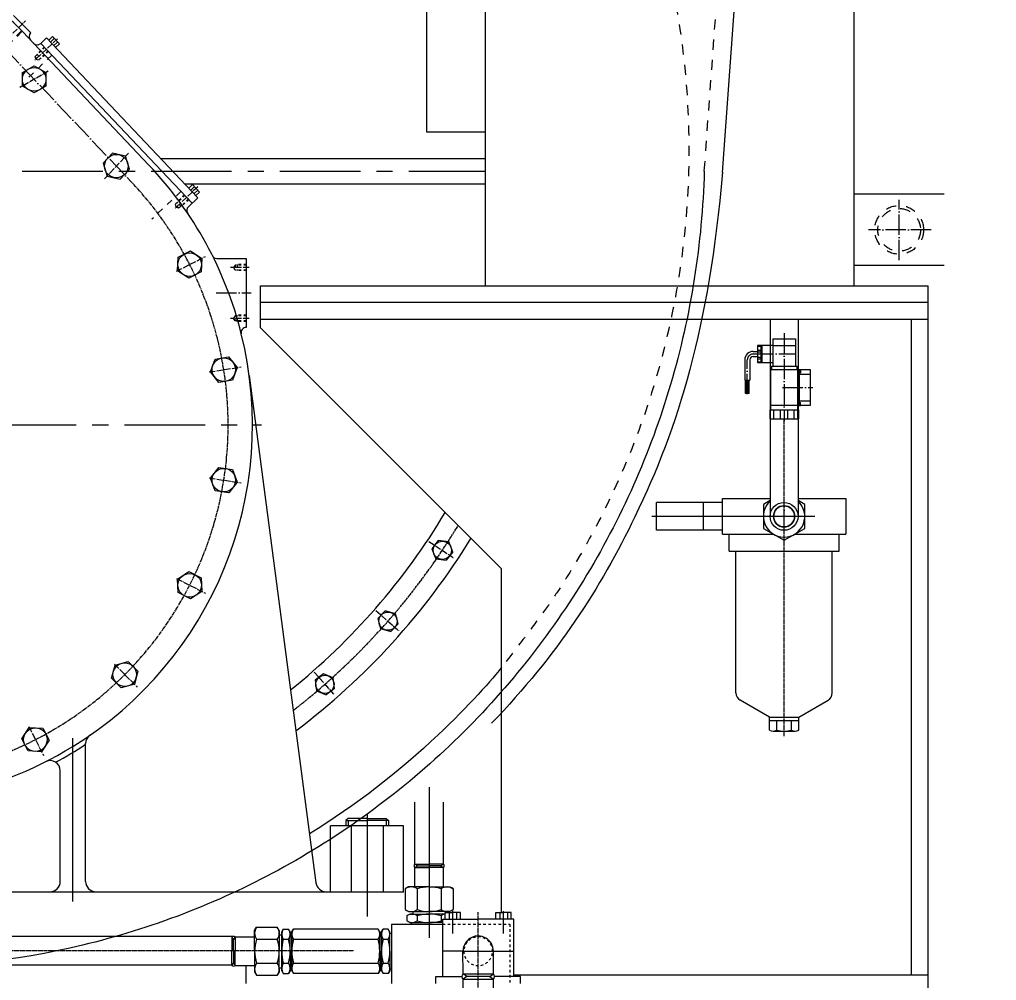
# Model space of a CAD drawing. Header units: inches. Extents: x 36 to 31738, y 79 to 24233.
# Drawn here: x 6886 to 8042, y 2631 to 3768 of the extents above; entities that cross this region are included whole.
import ezdxf

# ---------------------------------------------------------------- set-up
doc = ezdxf.new("R2010")
doc.units = ezdxf.units.IN
doc.header["$MEASUREMENT"] = 0
for name, pattern in [('ACAD_ISO04W100', [30, 24, -3, 0, -3]), ('CENTER', [50.8, 31.75, -6.35, 6.35, -6.35]), ('CHAIN', [0.7087, 0.4724, -0.0591, 0.1181, -0.0591]), ('EB_DASH', [6, 3, -3])]:
    doc.linetypes.add(name, pattern=pattern)
doc.layers.get('Defpoints').update_dxf_attribs({"lineweight": 5})
doc.layers.add('CAXA1', color=5, linetype='CENTER', lineweight=5)
doc.styles.add('Roman', font='arial.ttf')
doc.styles.get("Standard").update_dxf_attribs({"font": 'arial.ttf'})
doc.dimstyles.new('ISO-25', dxfattribs={"dimscale": 30, "dimtxt": 1.5, "dimasz": 1.5, "dimexe": 2, "dimexo": 2, "dimtad": 1, "dimtih": 1, "dimtoh": 1, "dimdec": 1, "dimlfac": 0.03937, "dimdsep": 46, "dimtxsty": 'Standard', "dimcen": 2.5, "dimclrd": 7, "dimclre": 7, "dimclrt": 7, "dimadec": 0, "dimazin": 0, "dimtfac": 1, "dimtdec": 1, "dimtmove": 0, "dimatfit": 3, "dimfxl": 1, "dimlwd": 5, "dimlwe": 5, "dimarcsym": 0})

# ---------------------------------------------------------------- blocks, each defined once
blk = doc.blocks.new('*D151')
at = {"color": 7, "linetype": 'Continuous', "lineweight": 5, "transparency": 16777216}
for p, q in [((8216.1, 7901.1), (8692.1, 7901.1)), ((8632.1, 7856.1), (8632.1, 5133.1)), ((8632.1, 2173.3), (8632.1, 4896.3)), ((7601.7, 2128.3), (8692.1, 2128.3))]:
    blk.add_line(p, q, dxfattribs=at)
at = {"color": 7, "transparency": 16777216}
for points in [[(8624.6, 7856.1), (8639.6, 7856.1), (8632.1, 7901.1)], [(8624.6, 2173.3), (8639.6, 2173.3), (8632.1, 2128.3)]]:
    blk.add_solid(points, dxfattribs=at)
at = {"layer": 'Defpoints', "color": 0, "transparency": 16777216}
for p in [(8156.1, 7901.1), (8632.1, 7901.1), (7541.7, 2128.3)]:
    blk.add_point(p, dxfattribs=at)
at = {"color": 7, "lineweight": 5, "transparency": 16777216, "insert": (8632.1, 5014.7), "char_height": 195, "attachment_point": 5, "style": 'Roman'}
blk.add_mtext('227.3', dxfattribs=at)

msp = doc.modelspace()

# ---------------------------------------------------------------- linework, layer by layer
at = {"color": 7, "lineweight": 5}
for p, q in [((7437.74, 3452.95), (7437.74, 4844.95)), ((7873.96, 3452.95), (7873.96, 4844.95)), ((7718.2, 3586.76), (7777.1, 4392.34)), ((7368.47, 3634.41), (7368.47, 4148.95)), ((6879.42, 3772.47), (6899.79, 3752.1)), ((6889.83, 3753.46), (7039.61, 3595.46)), ((6899.46, 3751.78), (6899.79, 3752.1)), ((6911.47, 3739.35), (6918.44, 3745.95)), ((6918.44, 3745.95), (7097.59, 3556.98)), ((6925.27, 3747.47), (6920.91, 3743.34)), ((6925.27, 3747.47), (6933.52, 3738.76)), ((6911.47, 3739.35), (7090.62, 3550.37)), ((6923.12, 3741.02), (6927.47, 3745.14)), ((6926.96, 3736.96), (6931.32, 3741.08)), ((6933.52, 3738.76), (6929.17, 3734.63)), ((7437.74, 3634.41), (7368.47, 3634.41)), ((7053.64, 3603.34), (7437.74, 3603.34)), ((7082.08, 3573.34), (7437.74, 3573.34)), ((7091.21, 3572.43), (7086.86, 3568.3)), ((7091.21, 3572.43), (7099.47, 3563.72)), ((7089.06, 3565.97), (7093.42, 3570.1)), ((7092.91, 3561.92), (7097.26, 3566.04)), ((7099.47, 3563.72), (7095.11, 3559.59)), ((7980.51, 3561.03), (7873.96, 3561.03)), ((7097.59, 3556.98), (7086.22, 3546.2)), ((7120.05, 3485.14), (7154.68, 3485.14)), ((7154.68, 3485.14), (7154.68, 3403.54)), ((7154.68, 3477.94), (7154.68, 3470.74)), ((7980.51, 3476.87), (7873.96, 3476.87)), ((7171.65, 3452.95), (7961.65, 3452.95)), ((7171.65, 3402.95), (7171.65, 3452.95)), ((7961.65, 2537.95), (7961.65, 3452.95)), ((7961.65, 3432.95), (7171.65, 3432.95)), ((7961.65, 3412.95), (7171.65, 3412.95)), ((7774.56, 3412.95), (7774.56, 3180.17)), ((7807.56, 3412.95), (7807.56, 3180.17)), ((7941.65, 2637.95), (7941.65, 3412.95)), ((7171.65, 3402.95), (7456.65, 3117.95)), ((7777.56, 3390.18), (7777.56, 3365.68)), ((7777.56, 3390.18), (7804.56, 3390.18)), ((7804.56, 3390.18), (7804.56, 3365.68)), ((7777.56, 3382.18), (7759.54, 3382.18)), ((7759.56, 3382.18), (7759.56, 3377.19)), ((7759.56, 3382.18), (7759.56, 3362.18)), ((7759.56, 3381.37), (7763.56, 3381.37)), ((7759.56, 3376.53), (7763.56, 3376.53)), ((7763.56, 3382.18), (7763.56, 3362.18)), ((7764.56, 3382.18), (7764.56, 3362.18)), ((7777.56, 3382.18), (7804.56, 3382.18)), ((7777.56, 3382.18), (7777.56, 3357.68)), ((7804.56, 3382.18), (7804.56, 3357.68)), ((7744.56, 3365.18), (7744.56, 3355.39)), ((7750.56, 3365.18), (7750.56, 3355.39)), ((7754.56, 3375.18), (7759.56, 3375.18)), ((7754.56, 3369.18), (7759.56, 3369.18)), ((7759.56, 3374.65), (7763.56, 3374.65)), ((7759.56, 3368.53), (7763.56, 3368.53)), ((7759.56, 3366.65), (7763.56, 3366.65)), ((7744.56, 3362.39), (7744.56, 3341.19)), ((7750.56, 3362.39), (7750.56, 3341.19)), ((7759.56, 3363), (7763.56, 3363)), ((7759.56, 3362.18), (7777.56, 3362.18)), ((7775.06, 3353.68), (7822.06, 3353.68)), ((7775.06, 3353.68), (7775.06, 3306.18)), ((7776.06, 3357.68), (7806.06, 3357.68)), ((7776.06, 3357.68), (7776.06, 3353.68)), ((7806.06, 3357.68), (7806.06, 3353.68)), ((7807.06, 3353.68), (7807.06, 3319.18)), ((7807.06, 3353.68), (7807.06, 3311.18)), ((7809.06, 3353.68), (7809.06, 3311.18)), ((7809.06, 3353.49), (7810.56, 3353.49)), ((7810.56, 3353.49), (7810.56, 3349.99)), ((7822.06, 3353.68), (7822.06, 3311.18)), ((7158.24, 3346.6), (7237.21, 2746.77)), ((7744.56, 3341.19), (7750.56, 3341.19)), ((7745.31, 3325.35), (7745.31, 3341.19)), ((7746.81, 3325.35), (7746.81, 3341.19)), ((7748.31, 3325.35), (7748.31, 3341.19)), ((7749.81, 3325.35), (7749.81, 3341.19)), ((7809.06, 3349.99), (7810.56, 3349.99)), ((7809.06, 3348.18), (7822.06, 3348.18)), ((7746.81, 3325.35), (7745.31, 3325.35)), ((7749.81, 3325.35), (7746.81, 3325.35)), ((7807.06, 3319.18), (7807.06, 3314.18)), ((7774.06, 3306.18), (7808.06, 3306.18)), ((7774.06, 3306.18), (7774.06, 3295.68)), ((7774.62, 3295.68), (7774.62, 3306.18)), ((7822.06, 3311.18), (7775.06, 3311.18)), ((7779.01, 3295.68), (7779.01, 3306.18)), ((7786.66, 3295.68), (7786.66, 3306.18)), ((7795.43, 3295.68), (7795.43, 3306.18)), ((7803.04, 3295.68), (7803.04, 3306.18)), ((7807.06, 3311.18), (7807.06, 3306.18)), ((7807.48, 3295.68), (7807.48, 3306.18)), ((7808.06, 3306.18), (7808.06, 3295.68)), ((7809.06, 3316.68), (7822.06, 3316.68)), ((7809.06, 3314.88), (7810.56, 3314.88)), ((7809.06, 3311.38), (7810.56, 3311.38)), ((7810.56, 3311.38), (7810.56, 3314.88)), ((7774.06, 3295.68), (7808.06, 3295.68)), ((7718.06, 3196.67), (7640.06, 3196.67)), ((7640.06, 3163.67), (7640.06, 3196.67)), ((7695.55, 3163.67), (7695.55, 3196.67)), ((7718.05, 3201.16), (7774.56, 3201.16)), ((7718.05, 3201.16), (7774.56, 3201.16)), ((7718.06, 3159.16), (7718.06, 3201.16)), ((7774.56, 3198.94), (7766.55, 3194.32)), ((7766.55, 3194.32), (7766.55, 3166.02)), ((7807.56, 3201.16), (7864.05, 3201.16)), ((7807.56, 3201.16), (7856.05, 3201.16)), ((7815.56, 3194.32), (7807.56, 3198.94)), ((7815.56, 3166.02), (7815.56, 3194.32)), ((7864.05, 3201.16), (7864.05, 3159.16)), ((7718.06, 3163.67), (7640.06, 3163.67)), ((7718.04, 3159.16), (7778.43, 3159.16)), ((7718.06, 3159.16), (7778.44, 3159.16)), ((7726.06, 3139.16), (7726.06, 3159.16)), ((7766.55, 3166.02), (7791.06, 3151.87)), ((7791.06, 3151.87), (7815.56, 3166.02)), ((7803.68, 3159.16), (7864.05, 3159.16)), ((7803.68, 3159.16), (7856.05, 3159.16)), ((7856.05, 3139.16), (7856.05, 3159.16)), ((7381.88, 3151.51), (7374.29, 3141.62)), ((7394.24, 3149.89), (7381.88, 3151.51)), ((7399.01, 3138.36), (7394.24, 3149.89)), ((7374.29, 3141.62), (7379.06, 3130.1)), ((7399.01, 3138.36), (7391.42, 3128.47)), ((7726.06, 3139.16), (7856.06, 3139.16)), ((7734.06, 2971.34), (7734.06, 3139.16)), ((7848.06, 2971.34), (7848.06, 3139.16)), ((7379.06, 3130.1), (7391.42, 3128.47)), ((7456.65, 2711.95), (7456.65, 3117.95)), ((7319.16, 3068.29), (7310.34, 3059.47)), ((7331.21, 3065.06), (7319.16, 3068.29)), ((7334.44, 3053.02), (7331.21, 3065.06)), ((7310.34, 3059.47), (7313.57, 3047.43)), ((7334.44, 3053.02), (7325.62, 3044.2)), ((7313.57, 3047.43), (7325.62, 3044.2)), ((7246.12, 2993.97), (7236.23, 2986.37)), ((7257.64, 2989.19), (7246.12, 2993.97)), ((7236.23, 2986.37), (7237.85, 2974.01)), ((7259.27, 2976.83), (7257.64, 2989.19)), ((7237.85, 2974.01), (7249.37, 2969.24)), ((7259.27, 2976.83), (7249.37, 2969.24)), ((7773.74, 2942.66), (7739.06, 2962.68)), ((7808.38, 2942.66), (7843.06, 2962.68)), ((7773.74, 2927.43), (7773.74, 2942.66)), ((7773.74, 2942.66), (7808.38, 2942.66)), ((7773.74, 2938.66), (7808.38, 2938.66)), ((7782.39, 2927.43), (7782.39, 2938.66)), ((7799.72, 2927.43), (7799.72, 2938.66)), ((7808.38, 2927.43), (7808.38, 2942.66)), ((7778.07, 2926.16), (7804.05, 2926.16)), ((6964.65, 2748.34), (6964.65, 2911.5)), ((6934.65, 2748.34), (6934.65, 2879.34)), ((7354.18, 2768.92), (7354.18, 2842.04)), ((7388.12, 2768.92), (7388.12, 2842.04)), ((7275.26, 2822.74), (7272.5, 2820.53)), ((7272.5, 2820.53), (7272.5, 2814.34)), ((7272.5, 2820.53), (7297.7, 2820.53)), ((7297.7, 2822.74), (7275.26, 2822.74)), ((7275.26, 2820.53), (7275.26, 2814.34)), ((7297.7, 2822.74), (7320.14, 2822.74)), ((7322.9, 2820.53), (7297.7, 2820.53)), ((7320.14, 2822.74), (7322.9, 2820.53)), ((7320.14, 2820.53), (7320.14, 2814.34)), ((7322.9, 2820.53), (7322.9, 2814.34)), ((7340.9, 2814.34), (7254.5, 2814.34)), ((7254.5, 2736.34), (7254.5, 2814.34)), ((7278.65, 2814.34), (7278.65, 2736.34)), ((7316.76, 2814.34), (7316.76, 2736.34)), ((7340.9, 2736.34), (7340.9, 2814.34)), ((7357.6, 2766.95), (7354.18, 2768.92)), ((7354.18, 2768.92), (7371.15, 2768.92)), ((7357.6, 2766.95), (7354.18, 2764.97)), ((7354.2, 2741.98), (7354.18, 2764.97)), ((7354.18, 2764.97), (7371.15, 2764.97)), ((7354.18, 2764.97), (7354.18, 2764.97)), ((7357.6, 2766.95), (7371.15, 2766.95)), ((7357.6, 2766.95), (7371.15, 2766.95)), ((7388.12, 2768.92), (7371.15, 2768.92)), ((7384.71, 2766.95), (7371.15, 2766.95)), ((7384.71, 2766.95), (7371.15, 2766.95)), ((7388.12, 2764.97), (7371.15, 2764.97)), ((7384.71, 2766.95), (7388.12, 2768.92)), ((7384.71, 2766.95), (7388.12, 2764.97)), ((7388.11, 2741.98), (7388.12, 2764.97)), ((7388.12, 2764.97), (7388.12, 2764.97)), ((7342.89, 2739.8), (7342.87, 2715.18)), ((7342.89, 2739.8), (7342.87, 2715.18)), ((7346.68, 2741.99), (7342.89, 2739.8)), ((7346.68, 2741.99), (7342.89, 2739.8)), ((7371.19, 2741.96), (7346.68, 2741.99)), ((7371.19, 2741.96), (7346.68, 2741.99)), ((7357.04, 2739.79), (7357.02, 2715.17)), ((7357.04, 2739.79), (7357.02, 2715.17)), ((7371.11, 2741.96), (7395.62, 2741.99)), ((7371.11, 2741.96), (7395.62, 2741.99)), ((7385.27, 2739.79), (7385.29, 2715.17)), ((7385.27, 2739.79), (7385.29, 2715.17)), ((7395.62, 2741.99), (7399.42, 2739.8)), ((7395.62, 2741.99), (7399.42, 2739.8)), ((7399.42, 2739.8), (7399.44, 2715.18)), ((7399.42, 2739.8), (7399.44, 2715.18)), ((6793.34, 2736.34), (7341.12, 2736.34)), ((7249.1, 2736.34), (7341.12, 2736.34)), ((7343.95, 2714.52), (7346.66, 2712.99)), ((7344.86, 2708.04), (7348.16, 2709.95)), ((7344.86, 2708.04), (7344.86, 2701.85)), ((7346.66, 2712.99), (7371.17, 2712.96)), ((7346.66, 2712.99), (7371.17, 2712.96)), ((7348.16, 2709.95), (7371.15, 2709.95)), ((7351.67, 2712.98), (7351.66, 2709.95)), ((7351.67, 2712.98), (7351.66, 2709.95)), ((7357.01, 2707.95), (7357.01, 2701.94)), ((7395.65, 2712.99), (7371.14, 2712.96)), ((7395.65, 2712.99), (7371.14, 2712.96)), ((7390.15, 2709.95), (7371.15, 2709.95)), ((7385.29, 2707.95), (7385.29, 2701.94)), ((7390.15, 2703.95), (7390.15, 2711.95)), ((7390.15, 2711.95), (7399.15, 2711.95)), ((7390.64, 2712.98), (7390.64, 2711.95)), ((7390.64, 2712.98), (7390.64, 2711.95)), ((7394.65, 2711.95), (7394.65, 2703.95)), ((7398.36, 2714.51), (7395.65, 2712.99)), ((7408.15, 2711.95), (7399.15, 2711.95)), ((7403.65, 2711.95), (7403.65, 2703.95)), ((7408.15, 2703.95), (7408.15, 2711.95)), ((7450.15, 2703.95), (7450.15, 2711.95)), ((7450.15, 2711.95), (7459.15, 2711.95)), ((7454.65, 2711.95), (7454.65, 2703.95)), ((7468.15, 2711.95), (7459.15, 2711.95)), ((7463.65, 2711.95), (7463.65, 2703.95)), ((7468.15, 2703.95), (7468.15, 2711.95)), ((7164.63, 2690.45), (7166.82, 2694.24)), ((7166.82, 2694.24), (7191.44, 2694.24)), ((7193.63, 2690.45), (7191.44, 2694.24)), ((7326.65, 2697.95), (7326.65, 2627.95)), ((7326.65, 2697.95), (7387.15, 2697.95)), ((7348.16, 2699.95), (7344.86, 2701.85)), ((7348.16, 2699.95), (7371.15, 2699.95)), ((7350.15, 2697.95), (7350.15, 2699.95)), ((7387.15, 2699.95), (7371.15, 2699.95)), ((7387.15, 2703.95), (7429.15, 2703.95)), ((7387.15, 2635.95), (7387.15, 2703.95)), ((7471.15, 2703.95), (7429.15, 2703.95)), ((7471.15, 2635.95), (7471.15, 2703.95)), ((7138.53, 2683.34), (6861.38, 2683.34)), ((7139.63, 2679.45), (7137.61, 2682.95)), ((7137.61, 2682.95), (7137.61, 2665.95)), ((7139.63, 2679.45), (7141.65, 2682.95)), ((7141.65, 2682.95), (7164.63, 2682.95)), ((7141.65, 2682.95), (7141.65, 2665.95)), ((7164.63, 2690.45), (7164.63, 2682.94)), ((7164.63, 2665.94), (7164.63, 2690.45)), ((7193.63, 2685.44), (7193.63, 2690.45)), ((7193.63, 2690.45), (7193.63, 2665.94)), ((7193.63, 2685.44), (7196.63, 2685.44)), ((7196.63, 2688.94), (7198.53, 2692.24)), ((7196.63, 2665.94), (7196.63, 2688.94)), ((7196.63, 2685.44), (7196.63, 2688.94)), ((7196.63, 2688.94), (7196.63, 2665.94)), ((7198.53, 2692.24), (7204.72, 2692.24)), ((7206.63, 2688.94), (7204.72, 2692.24)), ((7208.63, 2686.94), (7206.6, 2686.94)), ((7206.63, 2688.94), (7206.63, 2682.44)), ((7206.63, 2665.94), (7206.63, 2688.94)), ((7208.63, 2688.94), (7210.53, 2692.24)), ((7208.63, 2665.94), (7208.63, 2688.94)), ((7208.63, 2688.94), (7208.63, 2665.94)), ((7208.63, 2685.44), (7208.63, 2688.94)), ((7208.63, 2665.94), (7208.63, 2686.94)), ((7310.75, 2692.24), (7210.53, 2692.24)), ((7312.65, 2688.94), (7310.75, 2692.24)), ((7312.65, 2665.94), (7312.65, 2688.94)), ((7312.65, 2688.94), (7312.65, 2682.44)), ((7312.65, 2665.94), (7312.65, 2688.94)), ((7314.68, 2686.94), (7312.65, 2686.94)), ((7314.65, 2688.94), (7316.56, 2692.24)), ((7314.65, 2665.94), (7314.65, 2688.94)), ((7314.65, 2685.44), (7314.65, 2688.94)), ((7314.65, 2688.94), (7314.65, 2665.94)), ((7314.65, 2665.94), (7314.65, 2688.94)), ((7322.75, 2692.24), (7316.56, 2692.24)), ((7324.65, 2688.94), (7322.75, 2692.24)), ((7324.65, 2665.94), (7324.65, 2688.94)), ((7326.65, 2686.94), (7324.65, 2686.94)), ((7139.63, 2665.96), (7139.63, 2679.45)), ((7166.82, 2680.09), (7191.44, 2680.09)), ((7198.53, 2680.09), (7204.72, 2680.09)), ((7210.53, 2680.09), (7310.75, 2680.09)), ((7316.56, 2680.09), (7322.75, 2680.09)), ((7137.61, 2648.95), (7137.61, 2665.94)), ((7139.63, 2665.94), (7139.63, 2652.45)), ((7141.65, 2648.95), (7141.65, 2665.94)), ((7164.63, 2665.95), (7164.63, 2641.44)), ((7193.63, 2641.44), (7193.63, 2665.95)), ((7196.63, 2665.95), (7196.63, 2642.95)), ((7196.63, 2642.95), (7196.63, 2665.95)), ((7206.63, 2665.95), (7206.63, 2642.95)), ((7208.63, 2665.95), (7208.63, 2642.95)), ((7208.63, 2642.95), (7208.63, 2665.95)), ((7208.63, 2665.95), (7208.63, 2644.95)), ((7281.15, 2666.34), (7281.15, 2667.34)), ((7312.65, 2665.95), (7312.65, 2642.95)), ((7312.65, 2665.95), (7312.65, 2642.95)), ((7314.65, 2665.95), (7314.65, 2642.95)), ((7314.65, 2642.95), (7314.65, 2665.95)), ((7314.65, 2665.95), (7314.65, 2642.95)), ((7324.65, 2665.95), (7324.65, 2642.95)), ((7412.15, 2665.95), (7387.15, 2665.95)), ((7411.17, 2639.06), (7411.15, 2665.97)), ((7446.15, 2665.95), (7471.15, 2665.95)), ((7447.19, 2639.01), (7447.17, 2665.95)), ((7137.61, 2649.34), (6861.38, 2649.34)), ((7139.63, 2652.45), (7137.61, 2648.95)), ((7139.63, 2652.45), (7141.65, 2648.95)), ((7141.65, 2648.95), (7164.63, 2648.95)), ((7154.15, 2648.95), (7154.15, 2627.95)), ((7166.82, 2651.8), (7191.44, 2651.8)), ((7198.53, 2651.8), (7204.72, 2651.8)), ((7206.63, 2642.95), (7206.63, 2649.45)), ((7210.53, 2651.8), (7310.75, 2651.8)), ((7312.65, 2642.95), (7312.65, 2649.45)), ((7316.56, 2651.8), (7322.75, 2651.8)), ((7164.63, 2641.44), (7166.82, 2637.65)), ((7166.82, 2637.65), (7191.44, 2637.65)), ((7193.63, 2641.44), (7191.44, 2637.65)), ((7193.63, 2646.45), (7193.63, 2641.44)), ((7193.63, 2646.45), (7196.63, 2646.45)), ((7196.63, 2646.45), (7196.63, 2642.95)), ((7196.63, 2642.95), (7198.53, 2639.65)), ((7198.53, 2639.65), (7204.72, 2639.65)), ((7206.63, 2642.95), (7204.72, 2639.65)), ((7208.63, 2644.95), (7206.6, 2644.95)), ((7208.63, 2646.45), (7208.63, 2642.95)), ((7208.63, 2642.95), (7210.53, 2639.65)), ((7310.75, 2639.65), (7210.53, 2639.65)), ((7312.65, 2642.95), (7310.75, 2639.65)), ((7314.68, 2644.95), (7312.65, 2644.95)), ((7314.65, 2646.45), (7314.65, 2642.95)), ((7314.65, 2642.95), (7316.56, 2639.65)), ((7322.75, 2639.65), (7316.56, 2639.65)), ((7324.65, 2642.95), (7322.75, 2639.65)), ((7326.65, 2644.95), (7324.65, 2644.95)), ((7379.15, 2627.95), (7379.15, 2635.95)), ((7379.15, 2635.95), (7409.9, 2635.95)), ((7379.15, 2635.95), (7387.15, 2635.95)), ((7415.6, 2635.99), (7411.19, 2639.08)), ((7411.19, 2639.08), (7447.12, 2639.08)), ((7415.6, 2635.99), (7411.19, 2632.91)), ((7442.71, 2635.99), (7415.6, 2635.99)), ((7442.71, 2635.99), (7447.12, 2639.08)), ((7442.71, 2635.99), (7447.12, 2632.91)), ((7479.15, 2635.95), (7448.4, 2635.95)), ((7471.15, 2637.95), (7961.65, 2637.95)), ((7479.15, 2635.95), (7471.15, 2635.95)), ((7479.15, 2627.95), (7479.15, 2635.95)), ((7411.19, 2610.52), (7411.18, 2632.91)), ((7411.19, 2632.91), (7447.12, 2632.91)), ((7447.21, 2610.53), (7447.2, 2632.98))]:
    msp.add_line(p, q, dxfattribs=at)
at = {"color": 7, "linetype": 'EB_DASH', "lineweight": 5, "ltscale": 4}
msp.add_line((7696.65, 3588.34), (7759.65, 4449.94), dxfattribs=at)
at = {"color": 7, "linetype": 'ACAD_ISO04W100', "lineweight": 5, "ltscale": 0.3}
for p, q in [((6852.92, 3725.61), (6893.4, 3766.08)), ((6931.29, 3744.91), (6904.62, 3719.63)), ((6920.43, 3706.56), (6886.81, 3687.15)), ((6987.09, 3579.41), (7015.32, 3609.69)), ((7097.23, 3569.87), (7070.57, 3544.59)), ((7072.24, 3470.02), (7106.45, 3487.46)), ((7158.28, 3474.34), (7136.11, 3474.34)), ((7158.28, 3414.34), (7136.11, 3414.34)), ((7110.93, 3350.94), (7148.85, 3356.95)), ((7110.93, 3225.73), (7148.85, 3219.72)), ((7370.87, 3150.54), (7401.06, 3130.36)), ((7072.24, 3106.65), (7106.45, 3089.22)), ((7308.12, 3068.76), (7335.42, 3044.82)), ((6998.64, 3005.35), (7025.79, 2978.2)), ((7235.23, 2995.87), (7259.17, 2968.57)), ((6897.34, 2931.76), (6914.78, 2897.54))]:
    msp.add_line(p, q, dxfattribs=at)
at = {"color": 7, "linetype": 'EB_DASH', "lineweight": 5, "ltscale": 2.5}
for p, q in [((6861.71, 3727.3), (6893.15, 3758.74)), ((6862.39, 3726.58), (6893.85, 3758.04)), ((6924.68, 3725.41), (6892.46, 3694.87)), ((7077.41, 3564.31), (7043.08, 3531.76))]:
    msp.add_line(p, q, dxfattribs=at)
at = {"color": 7, "linetype": 'EB_DASH', "lineweight": 5}
for p, q in [((6916.01, 3734.56), (6904.69, 3723.83)), ((6915.6, 3734.99), (6906.89, 3726.74)), ((6904.69, 3723.83), (6908.82, 3719.47)), ((6904.69, 3723.81), (6905.5, 3720.46)), ((6906.89, 3726.74), (6911.84, 3721.51)), ((6920.14, 3730.2), (6908.82, 3719.47)), ((6920.55, 3729.77), (6911.84, 3721.51)), ((6908.81, 3719.48), (6905.5, 3720.46)), ((7081.96, 3559.52), (7070.63, 3548.78)), ((7074.76, 3544.43), (7070.63, 3548.78)), ((7070.64, 3548.77), (7071.44, 3545.42)), ((7081.54, 3559.95), (7072.83, 3551.7)), ((7077.79, 3546.47), (7072.83, 3551.7)), ((7086.08, 3555.16), (7074.76, 3544.43)), ((7086.5, 3554.73), (7077.79, 3546.47)), ((7074.75, 3544.44), (7071.44, 3545.42)), ((7141.48, 3477.4), (7139.71, 3474.34)), ((7141.48, 3471.28), (7139.71, 3474.34)), ((7141.48, 3477.4), (7141.48, 3471.28)), ((7154.68, 3477.4), (7141.48, 3477.4)), ((7154.68, 3471.28), (7141.48, 3471.28)), ((7143.88, 3477.94), (7143.88, 3470.74)), ((7154.68, 3477.94), (7143.94, 3477.94)), ((7154.68, 3470.74), (7143.94, 3470.74)), ((7141.48, 3417.4), (7139.71, 3414.34)), ((7141.48, 3411.28), (7139.71, 3414.34)), ((7141.48, 3411.28), (7141.48, 3417.4)), ((7154.68, 3417.4), (7141.48, 3417.4)), ((7154.68, 3411.28), (7141.48, 3411.28)), ((7143.88, 3410.74), (7143.88, 3417.94)), ((7154.68, 3417.94), (7143.94, 3417.94)), ((7154.68, 3410.74), (7143.94, 3410.74)), ((7387.15, 2697.95), (7466.65, 2697.95)), ((7466.65, 2697.95), (7466.65, 2627.95))]:
    msp.add_line(p, q, dxfattribs=at)
at = {"color": 7, "linetype": 'ACAD_ISO04W100', "lineweight": 5}
for p, q in [((6868.92, 3733.64), (7018.71, 3575.65)), ((7927.24, 3482.99), (7927.24, 3554.41)), ((7965.2, 3518.95), (7890.88, 3518.95)), ((7119.18, 3444.34), (7160.42, 3444.34)), ((7791.06, 3396.7), (7791.06, 3292.68)), ((7747.56, 3324.68), (7747.56, 3365.18)), ((7754.56, 3372.18), (7804.56, 3372.18)), ((7789.32, 3332.43), (7825.06, 3332.43)), ((7791.06, 3160.67), (7791.06, 3199.67)), ((7791.06, 3164.67), (7791.06, 3195.67))]:
    msp.add_line(p, q, dxfattribs=at)
at = {"color": 7, "linetype": 'CHAIN', "lineweight": 5, "ltscale": 10}
for p, q in [((7791.06, 2920.15), (7791.06, 3295.68)), ((7429.16, 2254.95), (7429.15, 2712.15)), ((7281.15, 2666.34), (6775.38, 2666.34))]:
    msp.add_line(p, q, dxfattribs=at)
at = {"color": 7, "linetype": 'CHAIN', "lineweight": 5, "ltscale": 5}
for p, q in [((7827.28, 3180.17), (7634.51, 3180.17)), ((6949.65, 2724.9), (6949.65, 2918.09)), ((7371.15, 2859.78), (7371.15, 2681.71)), ((7297.7, 2828.58), (7297.7, 2706.92)), ((7399.15, 2686.99), (7399.15, 2713.52)), ((7459.15, 2686.99), (7459.15, 2713.52)), ((7412.15, 2665.95), (7446.15, 2665.95))]:
    msp.add_line(p, q, dxfattribs=at)
at = {"color": 7, "lineweight": 5}
for points in [[(6917.65, 3688.87), (6903.72, 3680.84), (6889.8, 3688.9), (6889.82, 3704.98), (6903.75, 3713), (6917.67, 3704.95)], [(6990.01, 3582.59), (7005.68, 3578.95), (7016.66, 3590.69), (7011.98, 3606.07), (6996.32, 3609.71), (6985.34, 3597.97)], [(7073.42, 3470.6), (7074.24, 3486.66), (7088.56, 3493.98), (7102.06, 3485.24), (7101.24, 3469.18), (7086.92, 3461.86)], [(7112.24, 3351.13), (7117.98, 3366.15), (7133.85, 3368.68), (7143.99, 3356.2), (7138.25, 3341.18), (7122.37, 3338.64)], [(7112.23, 3225.5), (7122.33, 3238.01), (7138.22, 3235.52), (7144, 3220.52), (7133.9, 3208.01), (7118.01, 3210.5)], [(7073.4, 3106.03), (7086.87, 3114.81), (7101.21, 3107.53), (7102.08, 3091.47), (7088.6, 3082.69), (7074.27, 3089.97)], [(6999.56, 3004.4), (7015.08, 3008.59), (7026.47, 2997.23), (7022.33, 2981.7), (7006.8, 2977.51), (6995.42, 2988.87)], [(6897.92, 2930.57), (6913.98, 2929.75), (6921.3, 2915.43), (6912.56, 2901.94), (6896.5, 2902.75), (6889.18, 2917.07)]]:
    msp.add_lwpolyline(points, close=True, dxfattribs=at)
for centre, radius in [((6903.73, 3696.92), 13.93), ((7001, 3594.33), 13.93), ((7087.74, 3477.92), 13.93), ((7128.11, 3353.66), 13.93), ((7128.11, 3223.01), 13.93), ((7791.05, 3180.17), 16.5), ((7791.05, 3180.17), 12.5), ((7791.05, 3180.17), 12.5), ((7386.65, 3139.99), 10.8), ((7087.74, 3098.75), 13.93), ((7322.39, 3056.24), 10.8), ((7010.94, 2993.05), 13.93), ((7247.75, 2981.6), 10.8), ((6905.24, 2916.25), 13.93)]:
    msp.add_circle(centre, radius, dxfattribs=at)
at = {"color": 7, "linetype": 'EB_DASH', "lineweight": 5, "ltscale": 4}
for radius in [28.8, 25.2]:
    msp.add_circle((7927.24, 3518.95), radius, dxfattribs=at)
at = {"color": 7, "lineweight": 5}
for centre, radius, start, end in [((6715.65, 3588.34), 828, 61.02105, 233.03852), ((6715.65, 3588.34), 786, 60.5889, 231.29379), ((6715.65, 3588.34), 240, 43.472, 71.15118), ((6903.71, 3747.54), 6, 135, 223.472), ((6907.34, 3743.7), 6, 223.472, 313.472), ((6715.65, 3288.34), 446.4, 13.96796, 43.472), ((7090.35, 3541.85), 6, 133.472, 214.08122), ((7120.05, 3491.14), 6, 206.63312, 270), ((6715.65, 3588.34), 786, 347.10629, 347.13549), ((6715.65, 3588.34), 828, 347.77072, 347.79837), ((7154.68, 3397.54), 6, 90, 193.96796), ((6715.65, 3288.34), 446.4, 301.61397, 13.96796), ((7754.56, 3365.18), 10, 90, 180), ((7754.56, 3365.18), 4, 90, 180), ((7791.06, 3180.17), 24.51, 132.31726, 47.68274), ((7791.05, 3180.17), 12.5, 90, 270), ((7791.06, 3180.17), 12.5, 270, 90), ((6715.65, 3588.34), 786, 308.70621, 329.09003), ((6715.65, 3588.34), 828, 306.96148, 328.3617), ((7744.06, 2971.34), 10, 180, 240), ((7838.06, 2971.34), 10, 300, 0), ((7778.07, 2934.13), 7.98, 237.13277, 302.86723), ((7791.06, 2956.16), 30, 253.22135, 286.77865), ((7804.05, 2934.13), 7.98, 237.13277, 302.86723), ((6976.65, 2911.5), 12, 124.70643, 180), ((6715.65, 3288.34), 446.4, 280.02243, 301.61397), ((6715.65, 3288.34), 452.4, 298.15206, 303.39431), ((6922.65, 2879.34), 12, 0, 116.8445), ((7356.02, 2766.95), 2.69, 132.92897, 227.07183), ((7386.29, 2766.95), 2.69, 312.92695, 47.06981), ((6922.65, 2748.34), 12, 270, 0), ((6976.65, 2748.34), 12, 180, 270), ((7249.1, 2748.34), 12, 187.5, 270), ((7349.96, 2729.46), 12.53, 55.56432, 124.33281), ((7349.96, 2729.46), 12.53, 55.56432, 124.33281), ((7371.15, 2695.14), 46.83, 89.94857, 107.53652), ((7371.15, 2695.14), 46.83, 89.94857, 107.53652), ((7371.15, 2695.14), 46.83, 72.46226, 90.05022), ((7371.15, 2695.14), 46.83, 72.46226, 90.05022), ((7392.35, 2729.45), 12.53, 55.66597, 124.43446), ((7392.35, 2729.45), 12.53, 55.66597, 124.43446), ((7349.95, 2725.51), 12.53, 235.56432, 304.33281), ((7349.95, 2725.51), 12.53, 235.56432, 304.33281), ((7350.92, 2699.63), 10.32, 53.7922, 118.48426), ((7372.36, 2650.21), 59.75, 91.15817, 104.88393), ((7371.21, 2759.79), 46.83, 252.36061, 269.94857), ((7371.21, 2759.79), 46.83, 252.36061, 269.94857), ((7371.1, 2759.79), 46.83, 270.05022, 287.63817), ((7371.1, 2759.79), 46.83, 270.05022, 287.63817), ((7369.95, 2650.21), 59.75, 75.11485, 88.84061), ((7392.35, 2725.51), 12.53, 235.66597, 304.43446), ((7392.35, 2725.51), 12.53, 235.66597, 304.43446), ((7391.39, 2699.63), 10.32, 96.87607, 126.20658), ((7177.15, 2687.17), 12.53, 145.61575, 214.38425), ((7181.1, 2687.17), 12.53, 325.61575, 34.38425), ((7350.92, 2710.26), 10.32, 241.51574, 306.2078), ((7372.36, 2759.69), 59.75, 255.11607, 268.84183), ((7369.95, 2759.69), 59.75, 271.15695, 284.88271), ((7391.39, 2710.26), 10.32, 233.79098, 245.76414), ((7139.63, 2679.45), 4.04, 60, 120), ((7207.26, 2686.17), 10.64, 145.17482, 214.82518), ((7195.99, 2686.17), 10.64, 325.17482, 34.82518), ((7219.26, 2686.17), 10.64, 145.17482, 214.82518), ((7302.02, 2686.17), 10.64, 325.17482, 34.82518), ((7325.29, 2686.17), 10.64, 145.17482, 214.82518), ((7314.02, 2686.17), 10.64, 325.17482, 34.82518), ((7429.15, 2665.95), 18, 0, 180.09032), ((7429.15, 2665.95), 18, 90, 180.09032), ((7211.45, 2665.94), 46.83, 162.41205, 180), ((7146.8, 2665.94), 46.83, 0, 17.58795), ((7250.12, 2665.94), 53.5, 164.66283, 180), ((7153.13, 2665.94), 53.5, 0, 15.33717), ((7262.12, 2665.94), 53.5, 164.66283, 180), ((7259.16, 2665.94), 53.5, 0, 15.33717), ((7368.15, 2665.94), 53.5, 164.66283, 180), ((7271.16, 2665.94), 53.5, 0, 15.33717), ((7211.45, 2665.95), 46.83, 180, 197.58795), ((7146.8, 2665.95), 46.83, 342.41205, 0), ((7250.12, 2665.95), 53.5, 180, 195.33717), ((7153.13, 2665.95), 53.5, 344.66283, 0), ((7262.12, 2665.95), 53.5, 180, 195.33717), ((7259.16, 2665.95), 53.5, 344.66283, 0), ((7368.15, 2665.95), 53.5, 180, 195.33717), ((7271.16, 2665.95), 53.5, 344.66283, 0), ((7139.63, 2652.45), 4.04, 240, 300), ((7177.15, 2644.72), 12.53, 145.61575, 214.38425), ((7181.1, 2644.72), 12.53, 325.61575, 34.38425), ((7207.26, 2645.72), 10.64, 145.17482, 214.82518), ((7195.99, 2645.72), 10.64, 325.17482, 34.82518), ((7219.26, 2645.72), 10.64, 145.17482, 214.82518), ((7302.02, 2645.72), 10.64, 325.17482, 34.82518), ((7325.29, 2645.72), 10.64, 145.17482, 214.82518), ((7314.02, 2645.72), 10.64, 325.17482, 34.82518), ((7414.26, 2635.99), 4.36, 134.87201, 225.12799), ((7444.05, 2635.99), 4.36, 314.87283, 45.12882)]:
    msp.add_arc(centre, radius, start, end, dxfattribs=at)
at = {"color": 7, "linetype": 'CHAIN', "lineweight": 5, "ltscale": 10}
for centre, radius, start, end in [((6715.65, 3588.34), 807, 61.42599, 232.19273), ((6715.65, 3288.34), 417.6, 280.72154, 43.472)]:
    msp.add_arc(centre, radius, start, end, dxfattribs=at)
at = {"color": 7, "linetype": 'ACAD_ISO04W100', "lineweight": 5}
for centre, radius, start, end in [((6715.65, 3588.34), 807, 347.44736, 347.47577), ((7754.56, 3365.18), 7, 90, 180)]:
    msp.add_arc(centre, radius, start, end, dxfattribs=at)
at = {"color": 7, "linetype": 'CHAIN', "lineweight": 5, "ltscale": 5}
msp.add_arc((6715.65, 3588.34), 807, 307.80727, 328.7161, dxfattribs=at)
at = {"color": 7, "linetype": 'EB_DASH', "lineweight": 5}
for start, end in [(0, 180.09032), (179.90968, 0)]:
    msp.add_arc((7429.15, 2665.95), 17, start, end, dxfattribs=at)
at = {"color": 7, "linetype": 'EB_DASH', "lineweight": 5, "ltscale": 4}
msp.add_open_spline([(7437.74, 4256.54), (7495.14, 4184.16), (7578.41, 4061.02), (7662.43, 3842.33), (7689.14, 3588.63), (7649.5, 3338.42), (7568.39, 3156.34), (7504.06, 3062.2), (7456.65, 3001.47)], degree=3, knots=[704.7278921, 704.7278921, 704.7278921, 704.7278921, 862.4084729, 1074.6366244, 1285.4028716, 1494.7087902, 1702.5543872, 1779.4412808, 1779.4412808, 1779.4412808, 1779.4412808], dxfattribs=at)
at = {"color": 7, "linetype": 'Continuous', "lineweight": 5, "ltscale": 4}
msp.add_open_spline([(7696.65, 3588.34), (7694.12, 3503.27), (7667.82, 3333.43), (7563.37, 3099.26), (7403.16, 2901.26), (7198.5, 2752.6), (6963.99, 2662.67), (6715.95, 2636.7), (6471.39, 2675.6), (6246.86, 2775.78), (6073.64, 2916.38), (5987.3, 3027.41), (5955.61, 3077.52)], degree=3, knots=[0, 0, 0, 0, 213.3627316, 425.2640719, 635.7035067, 844.6826123, 1052.2003533, 1258.256205, 1462.8517495, 1665.9869944, 1867.6609129, 2015.8866849, 2015.8866849, 2015.8866849, 2015.8866849], dxfattribs=at)
at = {"color": 7, "lineweight": 5}
for points, knots in [([(7718.21, 3587), (7702.05, 3402.31), (7637.56, 3194.07), (7522.94, 3016.51), (7444.98, 2935.53)], [0, 0, 0, 0, 216.9572275, 389.1965949, 389.1965949, 389.1965949, 389.1965949]), ([(7456.65, 3001.47), (7448.46, 2990), (7373.2, 2907.01), (7284.19, 2838.5), (7229.57, 2804.77)], [1790.1649132, 1790.1649132, 1790.1649132, 1790.1649132, 1908.9386292, 2069.4477437, 2069.4477437, 2069.4477437, 2069.4477437])]:
    msp.add_open_spline(points, degree=3, knots=knots, dxfattribs=at)
at = {"layer": 'CAXA1', "linetype": 'CENTER', "lineweight": 5, "ltscale": 3}
for p, q in [((5822.93, 3588.34), (7437.74, 3588.34)), ((6248.63, 3288.34), (7172.7, 3288.34))]:
    msp.add_line(p, q, dxfattribs=at)

# ---------------------------------------------------------------- dimensions: what is measured, and where the dimension line sits
at = {"color": 7, "lineweight": 5}
dim = msp.add_linear_dim(base=(8632.12, 7901.06), p1=(7541.65, 2128.34), p2=(8156.06, 7901.06), angle=90, dimstyle='ISO-25', override={"dimtxt": 6.5, "dimpost": '\\X', "dimtxsty": 'Roman', "dimtmove": 1}, dxfattribs=at)
dim.commit()
dim.dimension.update_dxf_attribs({"geometry": '*D151', "text_midpoint": (8632.12, 5014.7), "dimtype": 160})

doc.saveas('drawing.dxf')
